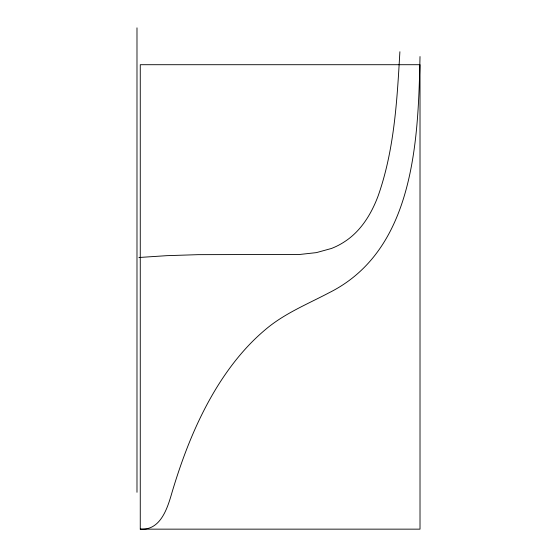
<?xml version="1.0" encoding="UTF-8"?>
<svg xmlns="http://www.w3.org/2000/svg" width="557" height="557" viewBox="0 0 557 557"><rect width="100%" height="100%" fill="white"/><g stroke="black" fill="none" stroke-linecap="round" stroke-linejoin="round"><path stroke-width="0.84" d="M420.013 56.563C418.237 139.626 414.826 249.919 329.166 292.71C307.206 304.296 283.736 313.73 264.749 330.155C246.25 345.786 230.939 364.863 218.093 385.326C197.47 418.356 183.239 454.895 172.113 492.082C167.587 507.761 160.848 530.668 140.267 529.15L140.267 64.709L420.013 64.709L420.013 529.15L140.267 529.15M399.891 51.738C397.085 100.1 394.412 149.513 378.245 195.611C371.679 213.303 361.437 230.431 345.472 241.111A69.075 69.075 0 0 1 331.492 248.457L316.404 252.62L299.868 254.452L198.201 254.66L166.787 255.67L138.902 257.501M136.987 27.85L136.987 492.291"/></g></svg>
